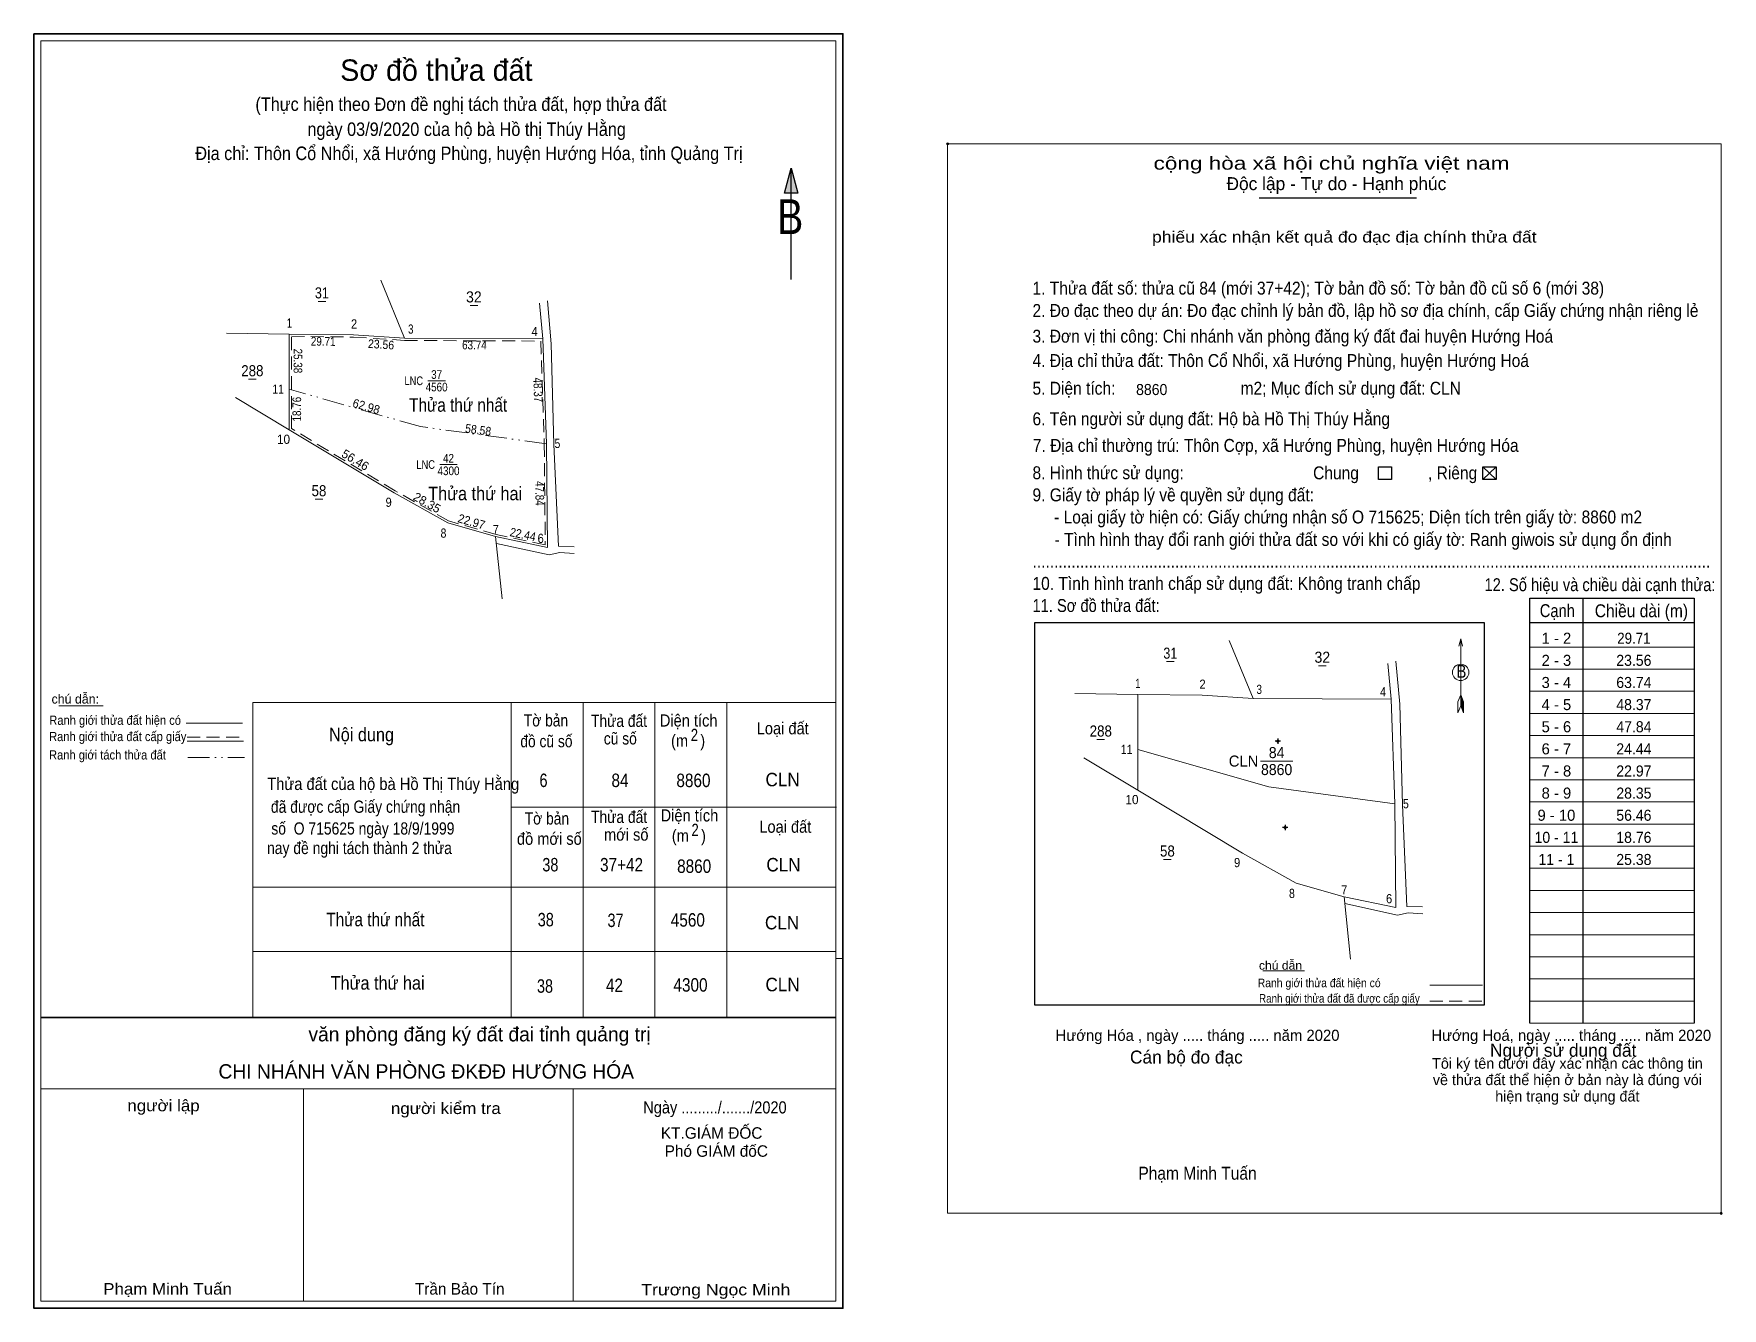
# Model space of a CAD drawing. Header units: metres. Extents: x 535802 to 536581, y 1850440 to 1851028.
import ezdxf
from ezdxf.enums import TextEntityAlignment as Align

# ---------------------------------------------------------------- set-up
doc = ezdxf.new("R2010")
doc.units = ezdxf.units.M
doc.header["$LTSCALE"] = 2
doc.header["$PDMODE"] = 32
doc.header["$PDSIZE"] = 1
doc.linetypes.add('DASH_DOUBLE_DOT', pattern=[9.2, 5, -1.2, 0.3, -1.2, 0.3, -1.2])
doc.linetypes.add('MEDIUM_DASHED', pattern=[4.5, 3, -1.5])
for name, color, linetype, lineweight in [('1', 7, 'Continuous', 13), ('10', 7, 'Continuous', 13), ('11', 7, 'Continuous', 25), ('13', 7, 'Continuous', 13), ('17', 7, 'Continuous', 13), ('2', 7, 'Continuous', 13), ('23', 7, 'Continuous', 13), ('27', 7, 'Continuous', 13), ('29', 7, 'DASH_DOUBLE_DOT', 13), ('5', 7, 'Continuous', 35), ('50', 7, 'Continuous', 25), ('6', 7, 'Continuous', 13), ('63', 7, 'DASH_DOUBLE_DOT', 13), ('9', 7, 'Continuous', 13)]:
    doc.layers.add(name, color=color, linetype=linetype, lineweight=lineweight)
for name, color, linetype in [('36', 7, 'Continuous'), ('48', 7, 'Continuous'), ('52', 7, 'Continuous'), ('7', 7, 'Continuous')]:
    doc.layers.add(name, color=color, linetype=linetype)

msp = doc.modelspace()

# ---------------------------------------------------------------- hatches: boundary and pattern name
at = {"layer": '1'}
msp.add_hatch(color=256, dxfattribs=at).paths.add_polyline_path([(536148.26, 1850954.72), (536151.34, 1850966.24), (536154.42, 1850954.72)])
at = {"layer": '11'}
for points in [[(536375.949, 1850701.853, 1), (536375.649, 1850701.853, 1)], [(536379.363, 1850662.011, 1), (536379.063, 1850662.011, 1)]]:
    msp.add_hatch(color=256, dxfattribs=at).paths.add_polyline_path(points)

# ---------------------------------------------------------------- linework, layer by layer
at = {"layer": '1', "lineweight": 25}
for p, q in [((536151.34, 1850914.84), (536151.34, 1850966.24)), ((536516.59, 1850767.73), (536516.59, 1850571.68)), ((536492.08, 1850756.65), (536567.81, 1850756.65))]:
    msp.add_line(p, q, dxfattribs=at)
at = {"layer": '1'}
for p, q in [((536470.42, 1850828.34), (536476.55, 1850822.62)), ((536470.42, 1850822.62), (536476.55, 1850828.34)), ((536460.18, 1850748.97), (536460.18, 1850718.09)), ((536492.08, 1850745.26), (536567.81, 1850745.26)), ((536492.08, 1850735.05), (536567.81, 1850735.05)), ((535902.96, 1850719.7), (536171.94, 1850719.7)), ((535902.96, 1850719.7), (535902.96, 1850574.36)), ((536022.15, 1850719.7), (536022.15, 1850574.36)), ((536055.33, 1850719.7), (536055.33, 1850574.36)), ((536088.51, 1850719.7), (536088.51, 1850574.36)), ((536121.69, 1850719.7), (536121.69, 1850574.36)), ((536460.18, 1850723.19), (536458.88, 1850720.04)), ((536460.18, 1850723.19), (536461.49, 1850720.04)), ((536460.18, 1850722.75), (536461.49, 1850719.59)), ((536460.18, 1850722.31), (536461.49, 1850719.14)), ((536460.18, 1850721.87), (536461.5, 1850718.68)), ((536460.18, 1850721.41), (536461.5, 1850718.22)), ((536460.18, 1850720.96), (536461.5, 1850717.76)), ((536460.18, 1850720.52), (536461.5, 1850717.3)), ((536460.18, 1850720.08), (536461.52, 1850716.85)), ((536460.18, 1850719.64), (536461.52, 1850716.39)), ((536460.18, 1850719.19), (536461.52, 1850715.93)), ((536461.54, 1850714.94), (536461.49, 1850720.04)), ((536492.08, 1850724.84), (536567.81, 1850724.84)), ((536460.18, 1850718.75), (536461.54, 1850715.48)), ((536460.18, 1850718.09), (536461.54, 1850714.94)), ((536492.08, 1850714.63), (536567.81, 1850714.63)), ((536492.08, 1850704.42), (536567.81, 1850704.42)), ((536492.08, 1850694.2), (536567.81, 1850694.2)), ((536492.08, 1850683.99), (536567.81, 1850683.99)), ((536492.08, 1850673.78), (536567.81, 1850673.78)), ((536022.47, 1850671.35), (536172.26, 1850671.35)), ((536492.08, 1850663.57), (536567.81, 1850663.57)), ((536492.08, 1850653.36), (536567.81, 1850653.36)), ((536492.08, 1850643.15), (536567.81, 1850643.15)), ((535902.96, 1850634.4), (536171.94, 1850634.4)), ((536492.08, 1850632.94), (536567.81, 1850632.94)), ((536492.08, 1850622.73), (536567.81, 1850622.73)), ((536492.08, 1850612.52), (536567.81, 1850612.52)), ((535902.96, 1850604.78), (536171.94, 1850604.78)), ((536492.08, 1850602.31), (536567.81, 1850602.31)), ((536171.94, 1850601.52), (536175.25, 1850601.52)), ((536492.08, 1850592.1), (536567.81, 1850592.1)), ((536492.08, 1850581.89), (536567.81, 1850581.89)), ((535801.98, 1850571.15), (535801.98, 1850440.15)), ((536492.08, 1850571.68), (536567.81, 1850571.68)), ((535805.33, 1850541.44), (536171.94, 1850541.44)), ((535926.4, 1850541.44), (535926.4, 1850443.49)), ((536050.81, 1850541.44), (536050.81, 1850443.49))]:
    msp.add_line(p, q, dxfattribs=at)
at = {"layer": '1', "lineweight": 35}
msp.add_line((535805.33, 1850574.36), (536171.94, 1850574.36), dxfattribs=at)
at = {"layer": '1', "lineweight": 25}
for points in [[(536148.26, 1850954.72), (536151.34, 1850966.24), (536154.42, 1850954.72)], [(536263.7, 1850756.61), (536471.09, 1850756.61), (536471.09, 1850579.93), (536263.7, 1850579.93)]]:
    msp.add_lwpolyline(points, close=True, dxfattribs=at)
at = {"layer": '1'}
msp.add_lwpolyline([(535973.04, 1850887.74), (536036.78, 1850887.43), (536038.43, 1850839.09), (536038.95, 1850791.25), (536015.03, 1850796.26), (535992.94, 1850802.54), (535968.25, 1850816.47), (535919.83, 1850845.51), (535919.83, 1850864.27), (535919.83, 1850889.65), (535949.53, 1850889.26)], close=True, dxfattribs=at)
at = {"layer": '1', "linetype": 'MEDIUM_DASHED'}
msp.add_lwpolyline([(535973.01, 1850886.74), (536035.81, 1850886.43), (536037.43, 1850839.07), (536037.94, 1850792.48), (536015.27, 1850797.23), (535993.33, 1850803.47), (535968.75, 1850817.33), (535920.83, 1850846.08), (535920.83, 1850864.27), (535920.83, 1850888.64), (535949.49, 1850888.26)], close=True, dxfattribs=at)
at = {"layer": '1', "lineweight": 25}
msp.add_lwpolyline([(536492.08, 1850571.68), (536492.08, 1850767.73), (536567.81, 1850767.73), (536567.81, 1850571.68)], dxfattribs=at)
at = {"layer": '1'}
for points in [[(536461.06, 1850745.69), (536460.18, 1850748.97), (536459.29, 1850745.69)], [(536460.18, 1850718.09), (536458.81, 1850714.94), (536458.88, 1850720.04)]]:
    msp.add_lwpolyline(points, dxfattribs=at)
msp.add_circle((536460.177, 1850733.534), 3.769, dxfattribs=at)
for p in [(536223.52, 1850977.47), (536580.33, 1850483.96)]:
    msp.add_point(p, dxfattribs=at)
at = {"layer": '10'}
for points in [[(536311.19, 1850698.01), (536311.19, 1850723.39), (536340.89, 1850723), (536364.4, 1850721.48), (536428.14, 1850721.17), (536429.79, 1850672.83)], [(536429.79, 1850672.83), (536430.31, 1850624.99), (536406.39, 1850630), (536384.3, 1850636.28), (536359.61, 1850650.21), (536311.19, 1850679.25), (536311.19, 1850698.01)], [(536311.19, 1850698.01), (536371.74, 1850680.69), (536429.79, 1850672.83)]]:
    msp.add_lwpolyline(points, dxfattribs=at)
at = {"layer": '11'}
for p, q in [((536375.17, 1850701.85), (536374.55, 1850701.85)), ((536375.8, 1850703.1), (536375.8, 1850702.48)), ((536375.8, 1850701.23), (536375.8, 1850700.6)), ((536377.05, 1850701.85), (536376.42, 1850701.85)), ((536378.59, 1850662.01), (536377.96, 1850662.01)), ((536379.21, 1850663.26), (536379.21, 1850662.64)), ((536379.21, 1850661.39), (536379.21, 1850660.76)), ((536380.46, 1850662.01), (536379.84, 1850662.01))]:
    msp.add_line(p, q, dxfattribs=at)
for points in [[(536375.8, 1850702.48), (536375.17, 1850701.85), (536375.8, 1850701.23), (536376.42, 1850701.85)], [(536379.21, 1850662.64), (536378.59, 1850662.01), (536379.21, 1850661.39), (536379.84, 1850662.01)]]:
    msp.add_lwpolyline(points, close=True, dxfattribs=at)
for centre in [(536375.799, 1850701.853), (536379.213, 1850662.011)]:
    msp.add_circle(centre, 0.15, dxfattribs=at)
at = {"layer": '13'}
for p, q in [((535983.75, 1850868.11), (535991.84, 1850868.11)), ((535989.24, 1850829.46), (535997.33, 1850829.46))]:
    msp.add_line(p, q, dxfattribs=at)
at = {"layer": '17'}
for p, q in [((535813.5, 1850718.12), (535834.06, 1850718.12)), ((536368.87, 1850595.8), (536388.09, 1850595.8))]:
    msp.add_line(p, q, dxfattribs=at)
at = {"layer": '2', "lineweight": 25}
msp.add_line((536367.27, 1850952.59), (536439.75, 1850952.59), dxfattribs=at)
at = {"layer": '2'}
msp.add_lwpolyline([(536223.51, 1850977.47), (536580.32, 1850977.47), (536580.32, 1850483.96), (536223.51, 1850483.96)], close=True, dxfattribs=at)
at = {"layer": '23'}
for p, q in [((536051.2, 1850791.56), (536043.99, 1850791.83)), ((536442.56, 1850625.3), (536435.35, 1850625.57))]:
    msp.add_line(p, q, dxfattribs=at)
for points in [[(536043.99, 1850791.83), (536041.92, 1850838.65), (536040.71, 1850885.22), (536038.93, 1850904.95)], [(536015.36, 1850793.1), (536039.71, 1850787.79), (536044.6, 1850788.81), (536051.29, 1850788.48)], [(536435.35, 1850625.57), (536433.28, 1850672.39), (536432.07, 1850718.96), (536430.29, 1850738.69)], [(536406.72, 1850626.84), (536431.07, 1850621.53), (536435.96, 1850622.55), (536442.65, 1850622.22)]]:
    msp.add_lwpolyline(points, dxfattribs=at)
at = {"layer": '27'}
for p, q in [((535973.04, 1850887.74), (535962.07, 1850914.51)), ((536036.78, 1850887.43), (536035.27, 1850903.94)), ((535919.83, 1850889.65), (535890.9, 1850890.03)), ((535919.83, 1850845.51), (535895.02, 1850860.39)), ((536015.03, 1850796.26), (536018.03, 1850767.49)), ((536364.4, 1850721.48), (536353.43, 1850748.25)), ((536428.14, 1850721.17), (536426.63, 1850737.68)), ((536311.19, 1850723.39), (536282.26, 1850723.77)), ((536311.19, 1850679.25), (536286.38, 1850694.13)), ((536406.39, 1850630), (536409.39, 1850601.23))]:
    msp.add_line(p, q, dxfattribs=at)
at = {"layer": '29'}
for p, q in [((535980.38, 1850846.95), (535919.83, 1850864.27)), ((536038.43, 1850839.09), (535980.38, 1850846.95))]:
    msp.add_line(p, q, dxfattribs=at)
at = {"layer": '5'}
msp.add_lwpolyline([(535802.02, 1851028.24), (536175.26, 1851028.24), (536175.26, 1850440.16), (535802.02, 1850440.16)], close=True, dxfattribs=at)
at = {"layer": '5', "lineweight": 13}
msp.add_lwpolyline([(536171.94, 1850574.36), (536171.94, 1850443.48), (535805.3, 1850443.48), (535805.3, 1851024.92), (536171.94, 1851024.92)], close=True, dxfattribs=at)
at = {"layer": '50'}
for points in [[(536422.21, 1850828.34), (536428.34, 1850828.34), (536428.34, 1850822.62), (536422.21, 1850822.62)], [(536470.42, 1850828.34), (536476.55, 1850828.34), (536476.55, 1850822.62), (536470.42, 1850822.62)]]:
    msp.add_lwpolyline(points, close=True, dxfattribs=at)
at = {"layer": '6'}
for p, q in [((535872.3, 1850710.16), (535898.3, 1850710.16)), ((535872.7, 1850701.84), (535898.7, 1850701.84)), ((536445.91, 1850589.27), (536470.18, 1850589.27))]:
    msp.add_line(p, q, dxfattribs=at)
at = {"layer": '6', "linetype": 'MEDIUM_DASHED'}
for p, q in [((535872.7, 1850703.6), (535898.86, 1850703.6)), ((536445.89, 1850581.8), (536470.31, 1850581.8))]:
    msp.add_line(p, q, dxfattribs=at)
at = {"layer": '63'}
msp.add_line((535873.1, 1850694.32), (535899.22, 1850694.32), dxfattribs=at)
at = {"layer": '9'}
for p, q in [((535933.12, 1850904.77), (535936.64, 1850904.77)), ((536003.22, 1850902.9), (536006.75, 1850902.9)), ((535901.06, 1850868.86), (535904.56, 1850868.86)), ((535931.77, 1850813.48), (535935.3, 1850813.48)), ((536324.48, 1850738.51), (536328, 1850738.51)), ((536394.58, 1850736.64), (536398.11, 1850736.64)), ((536292.42, 1850702.6), (536295.92, 1850702.6)), ((536367.87, 1850692.63), (536382.71, 1850692.63)), ((536323.13, 1850647.22), (536326.66, 1850647.22))]:
    msp.add_line(p, q, dxfattribs=at)

# ---------------------------------------------------------------- texts
at = {"layer": '1'}
msp.add_text('Sơ đồ thửa đất', height=9.87, dxfattribs=at).set_placement((535987.665, 1851006.52), align=Align.CENTER)
at = {"layer": '1', "width": 0.85}
msp.add_text('B', height=16.04, dxfattribs=at).set_placement((536150.87, 1850935.8), align=Align.CENTER)
at = {"layer": '1'}
for s, width, p in [('1. Thửa đất số: thửa cũ 84 (mới 37+42); Tờ bản đồ số: Tờ bản đồ cũ số 6 (mới 38)', 0.9, (536262.67, 1850907.88)), ('2. Đo đạc theo dự án: Đo đạc chỉnh lý bản đồ, lập hồ sơ địa chính, cấp Giấy chứng nhận riêng lẻ ', 0.9, (536262.67, 1850897.57)), ('3. Đơn vị thi công: Chi nhánh văn phòng đăng ký đất đai huyện Hướng Hoá', 0.9, (536262.67, 1850885.71)), ('4. Địa chỉ thửa đất: Thôn Cổ Nhổi, xã Hướng Phùng, huyện Hướng Hoá', 0.9, (536262.67, 1850874.47)), ('5. Diện tích:                             m2; Mục đích sử dụng đất: CLN', 0.9, (536262.67, 1850861.7)), ('6. Tên người sử dụng đất: Hộ bà Hồ Thị Thúy Hằng', 0.9, (536262.67, 1850847.58)), ('7. Địa chỉ thường trú: Thôn Cợp, xã Hướng Phùng, huyện Hướng Hóa', 0.9, (536262.84, 1850835.32)), ('Chung                , Riêng', 0.9, (536392.11, 1850822.64)), ('9. Giấy tờ pháp lý về quyền sử dụng đất:', 0.9, (536262.67, 1850812.48)), ('     - Loại giấy tờ hiện có: Giấy chứng nhận số O 715625; Diện tích trên giấy tờ: 8860 m2', 0.9, (536262.67, 1850802.27)), ('.............................................................................................................................................................', 0.9, (536262.67, 1850781.85)), ('10. Tình hình tranh chấp sử dụng đất: Không tranh chấp', 0.9, (536262.67, 1850771.64)), ('12. Số hiệu và chiều dài cạnh thửa:', 0.85, (536471.17, 1850771.04)), ('11. Sơ đồ thửa đất:', 0.85, (536262.67, 1850761.43)), ('Cạnh', 0.85, (536496.68, 1850759.06)), ('Chiều dài (m)', 0.9, (536522.04, 1850759.01)), ('B', 0.85, (536458.29, 1850731.05)), ('Phạm Minh Tuấn', 0.9, (536311.5, 1850499.47))]:
    msp.add_text(s, height=5.956, dxfattribs=dict(at, width=width)).set_placement(p)
for s, height, p in [('văn phòng đăng ký đất đai tỉnh quảng trị', 6.636, (536086.55, 1850563.28)), ('CHI NHÁNH VĂN PHÒNG ĐKĐĐ HƯỚNG HÓA', 6.635, (536078.84, 1850546.12)), ('KT.GIÁM ĐỐC', 5.299, (536138.09, 1850518.36)), ('Phó GIÁM đốC', 5.299, (536140.64, 1850510.04)), ('Trần Bảo Tín', 5.3, (536019.15, 1850446.44))]:
    msp.add_text(s, height=height, dxfattribs=at).set_placement(p, align=Align.RIGHT)
for s, height, width, p in [('người lập', 5.308, 1.1, (535878.5, 1850531.04)), ('người kiểm tra', 5.308, 1.1, (536017.42, 1850529.76)), ('Phạm Minh Tuấn', 5.299, 1.1, (535893.38, 1850446.44)), ('Trương Ngọc Minh', 5.299, 1.15, (536150.96, 1850446.08))]:
    msp.add_text(s, height=height, dxfattribs=dict(at, width=width)).set_placement(p, align=Align.RIGHT)
at = {"layer": '13', "width": 0.8}
for p in [(535982.74, 1850866.11), (535988.23, 1850827.46)]:
    msp.add_text('LNC ', height=4, dxfattribs=at).set_placement(p, align=Align.RIGHT)
at = {"layer": '13'}
for s, height, width, p in [('4560', 4, 0.85, (535987.805, 1850863.22)), ('37', 4, 0.85, (535987.805, 1850869)), ('4300', 4, 0.85, (535993.295, 1850824.57)), ('42', 4, 0.85, (535993.29, 1850830.35)), ('84', 5.105, 0.95, (536375.29, 1850693.99)), ('8860', 5.105, 0.95, (536375.29, 1850686.17))]:
    msp.add_text(s, height=height, dxfattribs=dict(at, width=width)).set_placement(p, align=Align.CENTER)
msp.add_text('CLN', height=5.105, dxfattribs=at).set_placement((536366.86, 1850690.08), align=Align.RIGHT)
at = {"layer": '2'}
for s, width, p in [('cộng hòa xã hội chủ nghĩa việt nam', 1.3, (536318.51, 1850965.53)), ('     - Tình hình thay đổi ranh giới thửa đất so với khi có giấy tờ: Ranh giwois sử dụng ổn định', 0.9, (536262.83, 1850791.91))]:
    msp.add_text(s, height=5.982, dxfattribs=dict(at, width=width)).set_placement(p)
for s, height, p in [('Độc lập - Tự do - Hạnh phúc', 5.982, (536352.15, 1850956.09)), ('Hướng Hóa , ngày ..... tháng ..... năm 2020', 5.124, (536273.31, 1850563.54)), ('Hướng Hoá, ngày ..... tháng ..... năm 2020', 5.124, (536446.66, 1850563.54)), ('Cán bộ đo đạc', 5.983, (536307.63, 1850553.06)), ('Người sử dụng đất', 5.982, (536473.7, 1850556.2))]:
    msp.add_text(s, height=height, dxfattribs=at).set_placement(p)
at = {"layer": '2', "width": 1.15}
msp.add_text('phiếu xác nhận kết quả đo đạc địa chính thửa đất', height=5.252, dxfattribs=at).set_placement((536406.505, 1850931.89), align=Align.CENTER)
at = {"layer": '2'}
for s, p in [('Tôi ký tên dưới đây xác nhận các thông tin', (536509.43, 1850550.66)), ('về thửa đất thể hiện ở bản này là đúng vói', (536509.405, 1850543.11)), ('hiện trạng sử dụng đất', (536509.365, 1850535.54))]:
    msp.add_text(s, height=4.942, dxfattribs=at).set_placement(p, align=Align.CENTER)
at = {"layer": '23'}
for s, rotation, width, p in [('25.38', 270.007, 0.85, (535921.831, 1850877.265)), ('29.71', 359.246, 0.85, (535935.464, 1850884.296)), ('23.56', 356.301, 0.9, (535962.061, 1850882.917)), ('63.74', 359.721, 0.85, (536005.23, 1850882.592)), ('48.37', 271.955, 0.85, (536032.598, 1850863.853)), ('18.76', 89.99, 0.85, (535925.301, 1850855.02)), ('62.98', 344.037, 0.95, (535954.815, 1850854.365)), ('58.58', 352.289, 0.9, (536006.727, 1850843.483)), ('47.84', 270.623, 0.85, (536033.373, 1850816.132)), ('22.97', 344.13, 0.95, (536003.368, 1850801.185)), ('22.44', 348.171, 0.9, (536027.19, 1850795.272))]:
    msp.add_text(s, height=4, rotation=rotation, dxfattribs=dict(at, width=width)).set_placement(p, align=Align.CENTER)
for s, rotation, p in [('56.46', 329.048, (535949.276, 1850829.868)), ('28.35', 330.568, (535982.397, 1850810.138))]:
    msp.add_text(s, height=4, rotation=rotation, dxfattribs=at).set_placement(p, align=Align.CENTER)
at = {"layer": '36'}
for s, width, p in [('31', 0.85, (535934.88, 1850906.13)), ('32', 0.95, (536004.985, 1850904.26)), ('288', 0.9, (535902.81, 1850870.22)), ('58', 0.9, (535933.535, 1850814.84)), ('31', 0.85, (536326.25, 1850739.87)), ('32', 0.95, (536396.355, 1850738)), ('288', 0.9, (536294.175, 1850703.96)), ('58', 0.9, (536324.905, 1850648.58))]:
    msp.add_text(s, height=5.105, dxfattribs=dict(at, width=width)).set_placement(p, align=Align.CENTER)
at = {"layer": '48', "width": 0.9}
msp.add_text('8. Hình thức sử dụng:', height=5.956, dxfattribs=at).set_placement((536262.67, 1850822.69))
at = {"layer": '52'}
for s, p in [('1 - 2', (536504.34, 1850746.77)), ('2 - 3', (536504.345, 1850736.56)), ('3 - 4', (536504.34, 1850726.35)), ('4 - 5', (536504.34, 1850716.14)), ('5 - 6', (536504.34, 1850705.93)), ('6 - 7', (536504.34, 1850695.72)), ('7 - 8', (536504.345, 1850685.51)), ('8 - 9', (536504.345, 1850675.3)), ('9 - 10', (536504.345, 1850665.09))]:
    msp.add_text(s, height=5.105, dxfattribs=at).set_placement(p, align=Align.CENTER)
for s, width, p in [('29.71', 0.9, (536540.075, 1850746.77)), ('23.56', 0.95, (536540.075, 1850736.56)), ('63.74', 0.95, (536540.08, 1850726.35)), ('48.37', 0.95, (536540.075, 1850716.14)), ('47.84', 0.95, (536540.08, 1850705.93)), ('24.44', 0.95, (536540.08, 1850695.72)), ('22.97', 0.95, (536540.075, 1850685.51)), ('28.35', 0.95, (536540.085, 1850675.3)), ('56.46', 0.95, (536540.075, 1850665.09)), ('10 - 11', 0.95, (536504.345, 1850654.88)), ('18.76', 0.95, (536540.075, 1850654.88)), ('11 - 1', 0.95, (536504.34, 1850644.67)), ('25.38', 0.95, (536540.075, 1850644.67))]:
    msp.add_text(s, height=5.105, dxfattribs=dict(at, width=width)).set_placement(p, align=Align.CENTER)
at = {"layer": '6'}
for s, height, width, p in [('Thửa thứ nhất', 6.221, 0.85, (535975.12, 1850853.84)), ('8860', 5.105, 0.95, (536310.45, 1850861.53)), ('Thửa thứ hai', 6.221, 0.9, (535983.94, 1850812.98)), ('Ranh giới thửa đất hiện có ', 4.266, 0.9, (535809.14, 1850709.36)), ('Tờ bản ', 5.599, 0.85, (536028.02, 1850708.6)), ('Thửa đất', 5.599, 0.85, (536059.02, 1850708.4)), ('Diện tích', 5.599, 0.9, (536090.78, 1850708.56)), ('Loại đất', 5.599, 0.9, (536135.46, 1850704.96)), ('Ranh giới thửa đất cấp giấy', 4.266, 0.9, (535809.06, 1850701.84)), ('Nội dung', 6.221, 0.9, (535938.18, 1850701.76)), ('đồ cũ số', 5.6, 0.85, (536026.42, 1850699)), ('cũ số', 5.6, 0.85, (536064.94, 1850700.28)), ('(m   )', 5.599, 0.9, (536095.94, 1850699.28)), ('2', 5.599, 0.8, (536105.06, 1850701.92)), ('Ranh giới tách thửa đất', 4.266, 0.9, (535809.02, 1850693.36)), ('Thửa đất của hộ bà Hồ Thị Thúy Hằng', 5.64, 0.9, (535909.66, 1850679.28)), ('6', 6.22, 0.8, (536035.26, 1850680.64)), ('84', 6.22, 0.85, (536068.46, 1850680.64)), ('8860', 6.22, 0.85, (536098.41, 1850680.62)), ('CLN', 6.221, 0.95, (536139.5, 1850680.99)), (' đã được cấp Giấy chứng nhận', 5.645, 0.85, (535909.58, 1850668.76)), (' số  O 715625 ngày 18/9/1999', 5.64, 0.85, (535909.78, 1850658.72)), ('Tờ bản ', 5.599, 0.85, (536028.46, 1850663.36)), ('Thửa đất', 5.599, 0.85, (536059.06, 1850664.08)), ('Diện tích', 5.599, 0.9, (536091.14, 1850664.76)), ('Loại đất', 5.599, 0.9, (536136.66, 1850659.56)), ('đồ mới số', 5.599, 0.9, (536024.86, 1850654)), ('mới số', 5.599, 0.9, (536065.02, 1850655.92)), ('(m   )', 5.599, 0.9, (536096.3, 1850655.44)), ('2', 5.599, 0.8, (536105.38, 1850658.12)), ('nay đề nghi tách thành 2 thửa', 5.645, 0.85, (535909.58, 1850649.72)), ('38', 6.22, 0.8, (536036.58, 1850641.71)), ('37+42', 6.22, 0.85, (536063.19, 1850641.71)), ('8860', 6.22, 0.85, (536098.74, 1850641.03)), ('CLN', 6.221, 0.95, (536139.91, 1850641.7)), ('Thửa thứ nhất', 6.221, 0.85, (535936.94, 1850616.4)), ('38', 6.22, 0.8, (536034.46, 1850616.36)), ('37', 6.22, 0.8, (536066.62, 1850616.04)), ('4560', 6.22, 0.85, (536095.82, 1850616.23)), ('CLN', 6.221, 0.95, (536139.25, 1850614.97)), ('chú dẫn', 3.982, 1.05, (536367.12, 1850596.36)), ('Thửa thứ hai', 6.221, 0.9, (535938.94, 1850587.16)), ('38', 6.22, 0.8, (536034.1, 1850585.72)), ('42', 6.22, 0.85, (536065.9, 1850586.04)), ('4300', 6.22, 0.85, (536097.06, 1850586.23)), ('CLN', 6.221, 0.95, (536139.49, 1850586.4)), ('Ranh giới thửa đất hiện có ', 3.982, 0.9, (536366.56, 1850588.28)), ('Ranh giới thửa đất đã được cấp giấy', 3.982, 0.85, (536367.17, 1850581.14))]:
    msp.add_text(s, height=height, dxfattribs=dict(at, width=width)).set_placement(p)
msp.add_text('chú dẫn:', height=4.266, dxfattribs=at).set_placement((535810.18, 1850719.16))
at = {"layer": '6', "width": 0.9}
msp.add_text('Ngày ........./......./2020', height=5.587, dxfattribs=at).set_placement((536116.19, 1850530.04), align=Align.CENTER)
at = {"layer": '7', "width": 0.9}
for s, height, p in [('(Thực hiện theo Đơn đề nghị tách thửa đất, hợp thửa đất ', 6.221, (536000.095, 1850992.64)), ('ngày 03/9/2020 của hộ bà Hồ thị Thúy Hằng', 6.22, (536001.66, 1850981.08)), ('Địa chỉ: Thôn Cổ Nhổi, xã Hướng Phùng, huyện Hướng Hóa, tỉnh Quảng Trị', 6.22, (536002.725, 1850969.96))]:
    msp.add_text(s, height=height, dxfattribs=at).set_placement(p, align=Align.CENTER)
at = {"layer": '9'}
for s, width, p in [('1', 0.75, (535919.895, 1850892.63)), ('2', 0.9, (535949.725, 1850892.23)), ('3', 0.8, (535975.89, 1850889.85)), ('4', 0.9, (536033.01, 1850888.75)), ('11', 0.85, (535914.72, 1850862.14)), ('10', 0.95, (535917.195, 1850839)), ('5', 0.85, (536043.53, 1850837.08)), ('9', 0.9, (535965.685, 1850809.93)), ('8', 0.85, (535990.97, 1850795.7)), ('7', 0.85, (536015.125, 1850797.33)), ('6', 0.9, (536035.795, 1850793.28)), ('1', 0.75, (536311.265, 1850726.37)), ('2', 0.9, (536341.095, 1850725.97)), ('3', 0.8, (536367.255, 1850723.59)), ('4', 0.9, (536424.38, 1850722.49)), ('11', 0.85, (536306.085, 1850695.88)), ('10', 0.95, (536308.56, 1850672.74)), ('5', 0.85, (536434.895, 1850670.82)), ('9', 0.9, (536357.05, 1850643.67)), ('8', 0.85, (536382.335, 1850629.44)), ('7', 0.9, (536406.495, 1850631.07)), ('6', 0.9, (536427.165, 1850627.02))]:
    msp.add_text(s, height=4.254, dxfattribs=dict(at, width=width)).set_placement(p, align=Align.CENTER)

doc.saveas('drawing.dxf')
